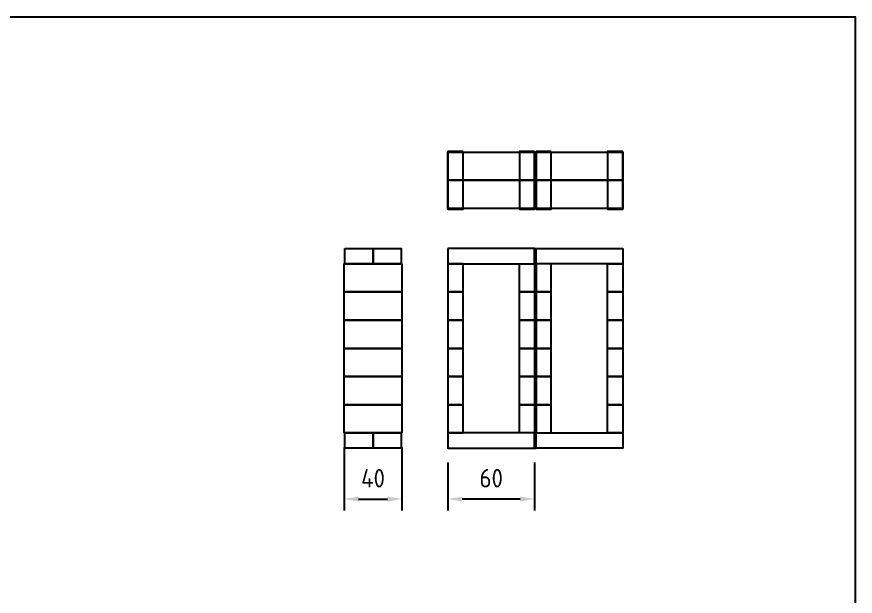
# Model space of a CAD drawing. Header units: millimetres. Extents: x -4251 to 2609, y -1673 to 4048.
# Drawn here: x -3636 to -3056, y 1321 to 1722 of the extents above; entities that cross this region are included whole.
import ezdxf

# ---------------------------------------------------------------- set-up
doc = ezdxf.new("R2010")
doc.units = ezdxf.units.MM
doc.styles.get("Standard").update_dxf_attribs({"font": 'ISOCP.SHX', "bigfont": 'WHGTXT.SHX'})
doc.dimstyles.new('PS-4', dxfattribs={"dimscale": 4, "dimtxt": 3.2, "dimasz": 2.5, "dimexe": 2, "dimexo": 2.5, "dimgap": 2, "dimtad": 1, "dimtoh": 1, "dimrnd": 0.05, "dimzin": 12, "dimdsep": 46, "dimtxsty": 'Standard', "dimcen": 0, "dimclrt": 2, "dimazin": 3, "dimtfac": 1, "dimtofl": 0, "dimtmove": 0, "dimatfit": 3, "dimfxl": 0, "dimtolj": 1, "dimtzin": 0, "dimarcsym": 0})

# ---------------------------------------------------------------- blocks, each defined once
blk = doc.blocks.new('A$C55996723')
at = {"color": 250}
for points in [[(-180.99, 78.07), (-191.49, 78.07), (-191.49, 38.07), (-180.99, 38.07)], [(-131.49, 77.57), (-131.49, 58.07), (-191.49, 58.07), (-191.49, 77.57)], [(-131.49, 78.07), (-141.99, 78.07), (-141.99, 38.07), (-131.49, 38.07)], [(-119.99, 78.07), (-130.49, 78.07), (-130.49, 38.07), (-119.99, 38.07)], [(-70.49, 77.57), (-70.49, 58.07), (-130.49, 58.07), (-130.49, 77.57)], [(-70.49, 78.07), (-80.99, 78.07), (-80.99, 38.07), (-70.49, 38.07)], [(-131.49, 58.07), (-131.49, 38.57), (-191.49, 38.57), (-191.49, 58.07)], [(-70.49, 58.07), (-70.49, 38.57), (-130.49, 38.57), (-130.49, 58.07)]]:
    blk.add_lwpolyline(points, close=True, dxfattribs=at)
blk = doc.blocks.new('A$C25D579A2')
at = {"color": 250}
for points in [[(-51.15, 196.33), (-31.65, 196.33), (-31.65, 185.83), (-51.15, 185.83), (-51.15, 196.33)], [(-31.65, 196.33), (-12.15, 196.33), (-12.15, 185.83), (-31.65, 185.83), (-31.65, 196.33)], [(-51.15, 68.83), (-31.65, 68.83), (-31.65, 58.33), (-51.15, 58.33), (-51.15, 68.83)], [(-31.65, 68.83), (-12.15, 68.83), (-12.15, 58.33), (-31.65, 58.33), (-31.65, 68.83)]]:
    blk.add_lwpolyline(points, dxfattribs=at)
for points in [[(-11.65, 185.83), (-11.65, 166.33), (-51.65, 166.33), (-51.65, 185.83)], [(-11.65, 166.33), (-11.65, 146.83), (-51.65, 146.83), (-51.65, 166.33)], [(-11.65, 146.83), (-11.65, 127.33), (-51.65, 127.33), (-51.65, 146.83)], [(-11.65, 127.33), (-11.65, 107.83), (-51.65, 107.83), (-51.65, 127.33)], [(-11.65, 107.83), (-11.65, 88.33), (-51.65, 88.33), (-51.65, 107.83)], [(-11.65, 88.33), (-11.65, 68.83), (-51.65, 68.83), (-51.65, 88.33)]]:
    blk.add_lwpolyline(points, close=True, dxfattribs=at)
blk = doc.blocks.new('A$C18066BA7')
for p, q in [((-19.35, 153.69), (-18.35, 153.69)), ((-19.35, 15.69), (-18.35, 15.69))]:
    blk.add_line(p, q)
at = {"color": 250}
for points in [[(-79.35, 153.69), (-79.35, 143.19), (-19.35, 143.19), (-19.35, 153.69)], [(41.65, 153.69), (41.65, 143.19), (-18.35, 143.19), (-18.35, 153.69)], [(-79.35, 26.19), (-79.35, 15.69), (-19.35, 15.69), (-19.35, 26.19)], [(41.65, 26.19), (41.65, 15.69), (-18.35, 15.69), (-18.35, 26.19)]]:
    blk.add_lwpolyline(points, close=True, dxfattribs=at)
for points in [[(-68.85, 123.69), (-68.85, 143.19), (-79.35, 143.19), (-79.35, 123.69), (-68.85, 123.69)], [(-29.85, 123.69), (-29.85, 143.19), (-19.35, 143.19), (-19.35, 123.69), (-29.85, 123.69)], [(-7.85, 123.69), (-7.85, 143.19), (-18.35, 143.19), (-18.35, 123.69), (-7.85, 123.69)], [(31.15, 123.69), (31.15, 143.19), (41.65, 143.19), (41.65, 123.69), (31.15, 123.69)], [(-68.85, 104.19), (-68.85, 123.69), (-79.35, 123.69), (-79.35, 104.19), (-68.85, 104.19)], [(-29.85, 104.19), (-29.85, 123.69), (-19.35, 123.69), (-19.35, 104.19), (-29.85, 104.19)], [(-7.85, 104.19), (-7.85, 123.69), (-18.35, 123.69), (-18.35, 104.19), (-7.85, 104.19)], [(31.15, 104.19), (31.15, 123.69), (41.65, 123.69), (41.65, 104.19), (31.15, 104.19)], [(-68.85, 84.69), (-68.85, 104.19), (-79.35, 104.19), (-79.35, 84.69), (-68.85, 84.69)], [(-29.85, 84.69), (-29.85, 104.19), (-19.35, 104.19), (-19.35, 84.69), (-29.85, 84.69)], [(-7.85, 84.69), (-7.85, 104.19), (-18.35, 104.19), (-18.35, 84.69), (-7.85, 84.69)], [(31.15, 84.69), (31.15, 104.19), (41.65, 104.19), (41.65, 84.69), (31.15, 84.69)], [(-68.85, 65.19), (-68.85, 84.69), (-79.35, 84.69), (-79.35, 65.19), (-68.85, 65.19)], [(-29.85, 65.19), (-29.85, 84.69), (-19.35, 84.69), (-19.35, 65.19), (-29.85, 65.19)], [(-7.85, 65.19), (-7.85, 84.69), (-18.35, 84.69), (-18.35, 65.19), (-7.85, 65.19)], [(31.15, 65.19), (31.15, 84.69), (41.65, 84.69), (41.65, 65.19), (31.15, 65.19)], [(-68.85, 45.69), (-68.85, 65.19), (-79.35, 65.19), (-79.35, 45.69), (-68.85, 45.69)], [(-29.85, 45.69), (-29.85, 65.19), (-19.35, 65.19), (-19.35, 45.69), (-29.85, 45.69)], [(-7.85, 45.69), (-7.85, 65.19), (-18.35, 65.19), (-18.35, 45.69), (-7.85, 45.69)], [(31.15, 45.69), (31.15, 65.19), (41.65, 65.19), (41.65, 45.69), (31.15, 45.69)], [(-68.85, 26.19), (-68.85, 45.69), (-79.35, 45.69), (-79.35, 26.19), (-68.85, 26.19)], [(-29.85, 26.19), (-29.85, 45.69), (-19.35, 45.69), (-19.35, 26.19), (-29.85, 26.19)], [(-7.85, 26.19), (-7.85, 45.69), (-18.35, 45.69), (-18.35, 26.19), (-7.85, 26.19)], [(31.15, 26.19), (31.15, 45.69), (41.65, 45.69), (41.65, 26.19), (31.15, 26.19)]]:
    blk.add_lwpolyline(points, dxfattribs=at)
blk = doc.blocks.new('*D739')
at = {"color": 0, "linetype": 'ByBlock', "lineweight": -2}
for p, q in [((-3409.32, 1424.01), (-3409.32, 1380.33)), ((-3369.32, 1424.01), (-3369.32, 1380.33)), ((-3399.32, 1388.33), (-3379.32, 1388.33))]:
    blk.add_line(p, q, dxfattribs=at)
at = {"color": 0}
for points in [[(-3399.32, 1390), (-3399.32, 1386.66), (-3409.32, 1388.33)], [(-3379.32, 1390), (-3379.32, 1386.66), (-3369.32, 1388.33)]]:
    blk.add_solid(points, dxfattribs=at)
at = {"layer": 'DEFPOINTS', "color": 0}
for p in [(-3409.32, 1434.01), (-3369.32, 1434.01), (-3369.32, 1388.33)]:
    blk.add_point(p, dxfattribs=at)
at = {"color": 2, "insert": (-3389.32, 1402.73), "char_height": 12.8, "attachment_point": 5}
blk.add_mtext('\\A1;40', dxfattribs=at)
blk = doc.blocks.new('*D740')
at = {"color": 0, "linetype": 'ByBlock', "lineweight": -2}
for p, q in [((-3337.56, 1413.51), (-3337.56, 1380.33)), ((-3277.56, 1413.51), (-3277.56, 1380.33)), ((-3287.56, 1388.33), (-3327.56, 1388.33))]:
    blk.add_line(p, q, dxfattribs=at)
at = {"color": 0}
for points in [[(-3327.56, 1390), (-3327.56, 1386.66), (-3337.56, 1388.33)], [(-3287.56, 1390), (-3287.56, 1386.66), (-3277.56, 1388.33)]]:
    blk.add_solid(points, dxfattribs=at)
at = {"layer": 'DEFPOINTS', "color": 0}
for p in [(-3337.56, 1423.51, 0), (-3277.56, 1423.51, 0), (-3337.56, 1388.33)]:
    blk.add_point(p, dxfattribs=at)
at = {"color": 2, "insert": (-3307.56, 1402.73), "char_height": 12.8, "attachment_point": 5}
blk.add_mtext('\\A1;60', dxfattribs=at)

msp = doc.modelspace()

# ---------------------------------------------------------------- linework, layer by layer
at = {"elevation": 0}
msp.add_lwpolyline([(-4250.8841, 1721.8586), (-3055.7965, 1721.8586), (-3055.7965, 920.3344), (-4250.8841, 920.3344)], close=True, dxfattribs=at)

# ---------------------------------------------------------------- block references
for name, p in [('A$C55996723', (-3146.0663, 1550.7177, 0)), ('A$C25D579A2', (-3357.6659, 1365.1837, 0)), ('A$C18066BA7', (-3258.2071, 1407.8175, 0))]:
    msp.add_blockref(name, p)

# ---------------------------------------------------------------- dimensions: what is measured, and where the dimension line sits
for base, p1, p2, picture, middle in [((-3369.3153, 1388.3303, 0), (-3409.3153, 1434.0115, 0), (-3369.3153, 1434.0115, 0), '*D739', (-3389.3153, 1402.7303, 0)), ((-3337.5559, 1388.3303, 0), (-3277.5559, 1423.5115, 0), (-3337.5559, 1423.5115, 0), '*D740', (-3307.5559, 1402.7303, 0))]:
    dim = msp.add_linear_dim(base=base, p1=p1, p2=p2, dimstyle='PS-4', override={"dimarcsym": 1})
    dim.commit()
    dim.dimension.update_dxf_attribs({"geometry": picture, "text_midpoint": middle})

doc.saveas('drawing.dxf')
